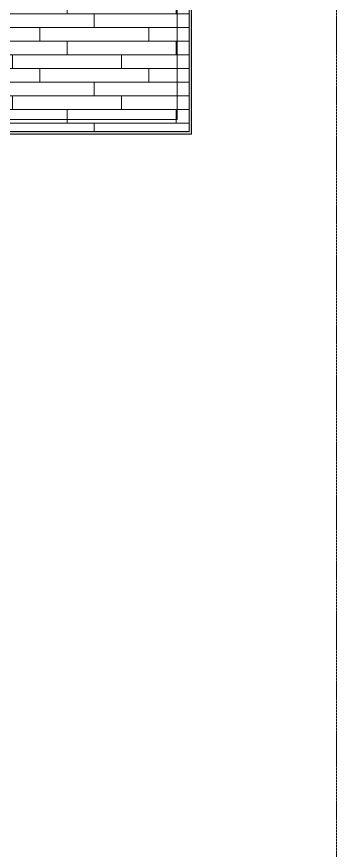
# Model space of a CAD drawing. Header units: inches. Extents: x -4169 to -1846, y 9706 to 12377.
# Drawn here: x -2267 to -2173.3, y 10972.7 to 11216.5 of the extents above; entities that cross this region are included whole.
import ezdxf

# ---------------------------------------------------------------- set-up
doc = ezdxf.new("R2010")
doc.units = ezdxf.units.IN
doc.header["$MEASUREMENT"] = 0
doc.linetypes.add('Grid Line 1_2_', pattern=[0.875, 0.5, -0.125, 0.125, -0.125])
for name, color, linetype, lineweight in [('0-1', 7, 'Continuous', 5), ('A-FLOR-2', 7, 'Continuous', 18), ('A-FLOR-PATT-1', 252, 'Continuous', 9), ('A-WALL-4', 7, 'Continuous', 18), ('A-WALL-6', 254, 'Continuous', 5), ('S-GRID-1', 1, 'Grid Line 1_2_', 9)]:
    doc.layers.add(name, color=color, linetype=linetype, lineweight=lineweight)

# ---------------------------------------------------------------- blocks, each defined once
blk = doc.blocks.new('CTR - 1st Phase - Shell_rvt-1-ENLARGED RCP - 2ND FLOOR PLAN')
at = {"layer": 'A-FLOR-PATT-1'}
h = blk.add_hatch(dxfattribs=at)
h.set_pattern_fill('FP_36', color=256, style=0, pattern_type=2)
h.set_pattern_definition([(180, (-2324.219, 33065.345), (5e-16, 4), []), (90, (-2324.219, 33065.345), (8, 8), [4, -28]), (90, (-2340.219, 33069.345), (8, 8), [4, -28])])
h.paths.add_polyline_path([(-2216.46, 11182.89), (-2216.46, 11247.07), (-2329.79, 11247.07), (-2329.79, 11182.89), (-2316.14, 11182.89)], flags=0)
at = {"layer": 'A-WALL-6'}
for points in [[(-2215.71, 11182.14), (-2215.71, 11247.07), (-2216.46, 11247.07), (-2216.46, 11182.89), (-2219.96, 11182.89), (-2219.96, 11182.14), (-2216.46, 11182.14)], [(-2326.29, 11182.14), (-2219.96, 11182.14), (-2219.96, 11182.89), (-2326.29, 11182.89)]]:
    blk.add_hatch(color=256, dxfattribs=at).paths.add_polyline_path(points, flags=0)
at = {"layer": 'A-FLOR-2'}
for p, q in [((-2216.46, 11247.07), (-2216.46, 11182.89)), ((-2216.46, 11182.89), (-2329.79, 11182.89))]:
    blk.add_line(p, q, dxfattribs=at)
at = {"layer": 'A-WALL-4'}
for p, q in [((-2219.96, 11247.07), (-2219.96, 11186.39)), ((-2215.71, 11182.14), (-2215.71, 11247.07)), ((-2219.96, 11186.39), (-2326.29, 11186.39)), ((-2326.29, 11182.14), (-2219.96, 11182.14)), ((-2215.71, 11182.14), (-2219.96, 11182.14))]:
    blk.add_line(p, q, dxfattribs=at)
at = {"layer": 'S-GRID-1'}
blk.add_line((-2173.32, 9836.18), (-2173.32, 12344.54), dxfattribs=at)

msp = doc.modelspace()

# ---------------------------------------------------------------- block references
at = {"layer": '0-1'}
msp.add_blockref('CTR - 1st Phase - Shell_rvt-1-ENLARGED RCP - 2ND FLOOR PLAN', (0, 0), dxfattribs=at)

doc.saveas('drawing.dxf')
